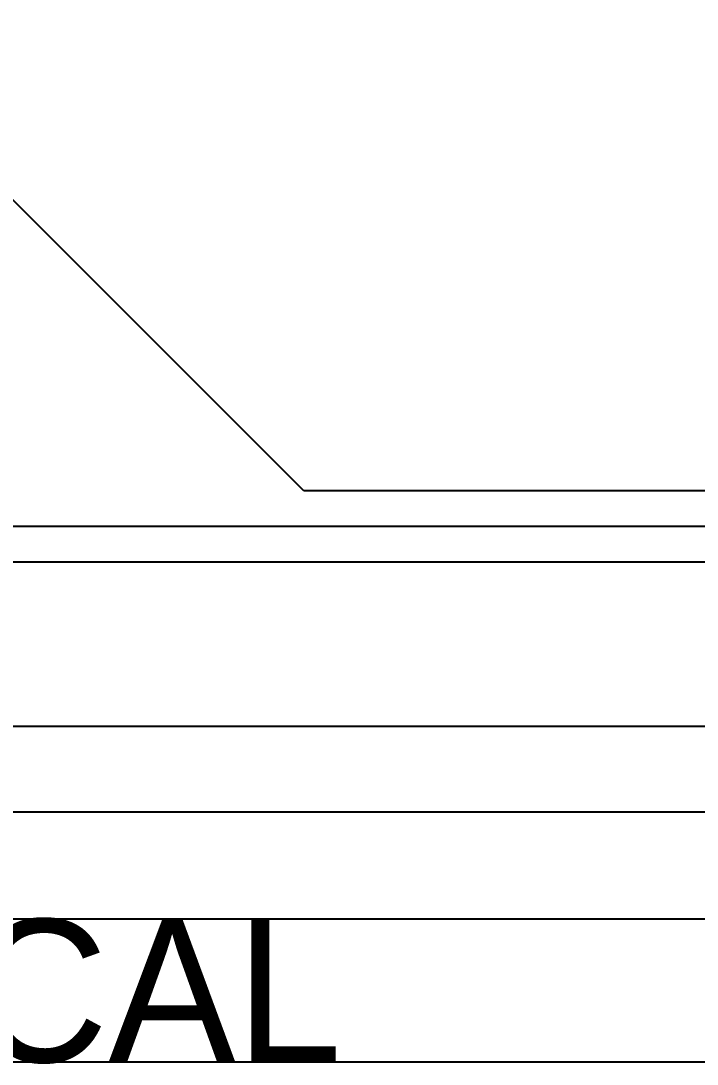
# Model space of a CAD drawing. Extents: x 0 to 323, y 0 to 320.
# Drawn here: x 2.817 to 3.763, y 154.803 to 156.264 of the extents above; entities that cross this region are included whole.
import ezdxf

# ---------------------------------------------------------------- set-up
doc = ezdxf.new("R2010")
doc.units = 0
doc.header["$MEASUREMENT"] = 0
doc.layers.get('0').update_dxf_attribs({"linetype": 'CONTINUOUS'})
for name, color, linetype in [('BOARD_GEOMETRY_OUTLINE', 1, 'CONTINUOUS'), ('ETCH_BOTTOM', 7, 'CONTINUOUS'), ('ETCH_GND', 3, 'CONTINUOUS'), ('ETCH_INT1', 4, 'CONTINUOUS'), ('ETCH_INT2', 5, 'CONTINUOUS'), ('ETCH_PWR', 6, 'CONTINUOUS'), ('ETCH_TOP', 2, 'CONTINUOUS')]:
    doc.layers.add(name, color=color, linetype=linetype)

# ---------------------------------------------------------------- blocks, each defined once
blk = doc.blocks.new('F_3500_7CIRC')
at = {"flags": 2}
for tag in ['SYMBOL_TYPE', 'CDN_TYPE', 'REFDES']:
    blk.add_attdef(tag, (0, 0), '', height=0.2, dxfattribs=at)

msp = doc.modelspace()

# ---------------------------------------------------------------- linework, layer by layer
at = {"layer": 'BOARD_GEOMETRY_OUTLINE'}
msp.add_lwpolyline([(1.5126, 154.8055), (1.5126, 272.8055), (191.5126, 272.8055), (191.5126, 154.8055)], close=True, dxfattribs=at)
at = {"layer": 'ETCH_BOTTOM'}
msp.add_lwpolyline([(2.4526, 155.5555), (2.4526, 271.8755), (190.9426, 271.8755), (190.9426, 155.5555), (176.0326, 155.5555), (176.0326, 158.1655), (150.3726, 158.1655), (150.3726, 155.5555)], close=True, dxfattribs=at)
at = {"layer": 'ETCH_GND'}
msp.add_lwpolyline([(150.1226, 155.1555), (2.0126, 155.1555), (2.0126, 272.2555), (191.1126, 272.2555), (191.1126, 155.1555), (176.0826, 155.1555), (176.0826, 158.3855), (150.1226, 158.3855)], close=True, dxfattribs=at)
at = {"layer": 'ETCH_INT1'}
msp.add_lwpolyline([(150.0026, 155.5055), (2.2626, 155.5055), (2.2626, 272.3055), (190.5626, 272.3055)], dxfattribs=at)
at = {"layer": 'ETCH_INT2'}
msp.add_lwpolyline([(149.8826, 155.0055), (1.9626, 155.0055), (1.7126, 155.2555), (1.7126, 227.0055)], dxfattribs=at)
at = {"layer": 'ETCH_PWR'}
msp.add_lwpolyline([(150.3826, 155.6055), (3.2126, 155.6055), (2.4626, 156.3555), (2.4626, 271.8055)], dxfattribs=at)
at = {"layer": 'ETCH_TOP'}
msp.add_lwpolyline([(1.9626, 155.2755), (1.9626, 272.1955), (190.9526, 272.1955), (190.9526, 155.2755), (176.0826, 155.2755), (176.0826, 158.4455), (150.2426, 158.4455), (150.2426, 155.2755)], close=True, dxfattribs=at)

# ---------------------------------------------------------------- block references
ref = msp.add_blockref('F_3500_7CIRC', (185.5126, 266.3055))
ref.add_attrib('SYMBOL_TYPE', 'MECHANICAL', (1.5126, 154.8055), dxfattribs={"height": 0.2})
ref = msp.add_blockref('F_3500_7CIRC', (7.5126, 266.3055))
ref.add_attrib('SYMBOL_TYPE', 'MECHANICAL', (1.5126, 154.8055), dxfattribs={"height": 0.2})
ref = msp.add_blockref('F_3500_7CIRC', (185.5126, 160.8055))
ref.add_attrib('SYMBOL_TYPE', 'MECHANICAL', (1.5126, 154.8055), dxfattribs={"height": 0.2})
ref = msp.add_blockref('F_3500_7CIRC', (7.5126, 160.8055))
ref.add_attrib('SYMBOL_TYPE', 'MECHANICAL', (1.5126, 154.8055), dxfattribs={"height": 0.2})

doc.saveas('drawing.dxf')
